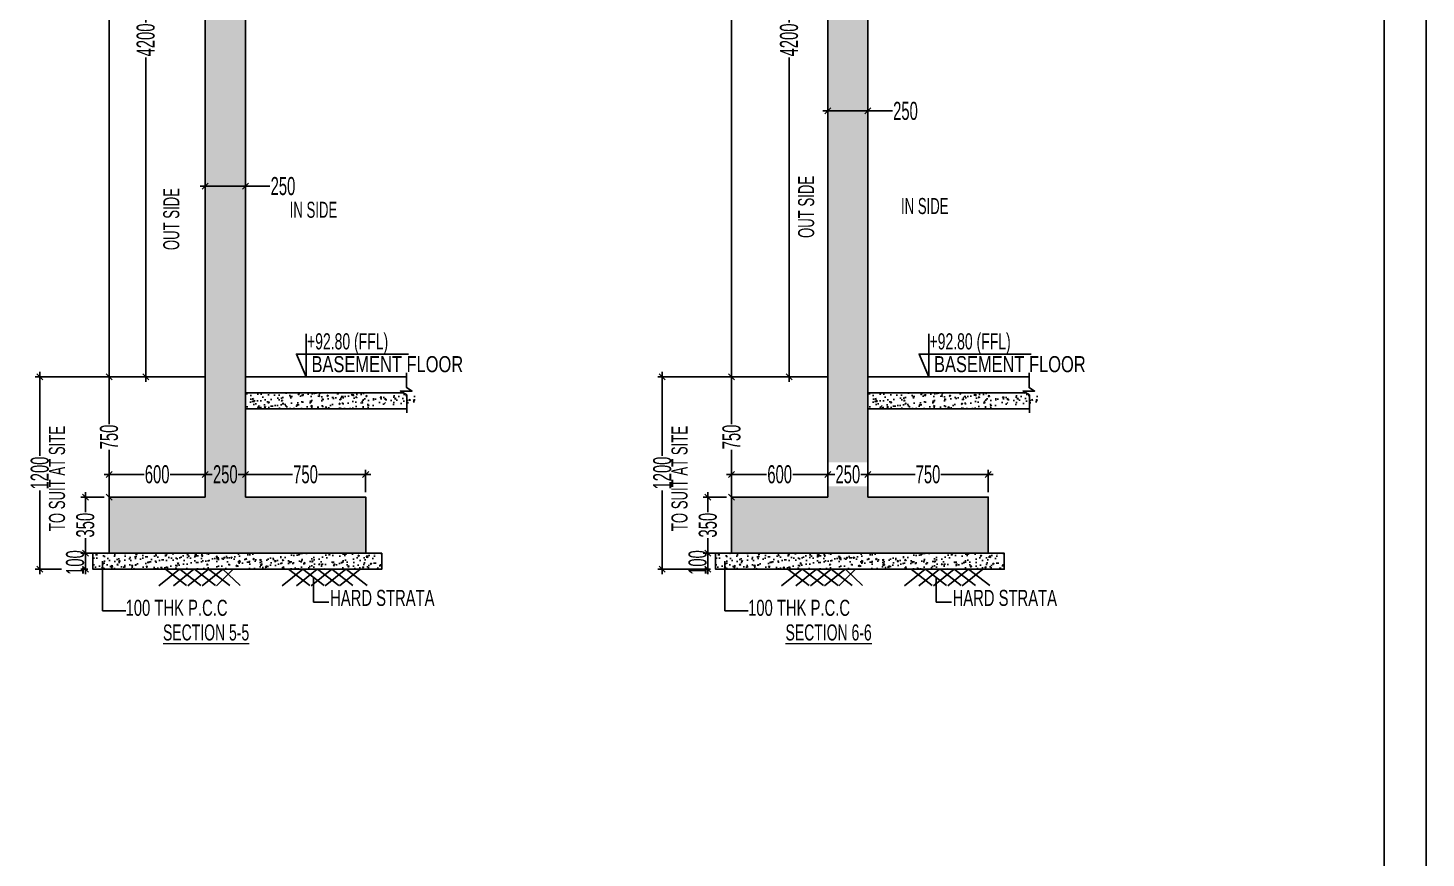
# Model space of a CAD drawing. Extents: x 1878645 to 3043969, y -1160829 to -603973.
# Drawn here: x 2197361 to 2206077, y -715862 to -710687 of the extents above; entities that cross this region are included whole.
import ezdxf

# ---------------------------------------------------------------- set-up
doc = ezdxf.new("R2010")
doc.units = 0
doc.header["$LTSCALE"] = 100
doc.header["$PDMODE"] = 66
doc.linetypes.add('CONTINOUS', pattern=[0])
doc.linetypes.add('CONTINULUS', pattern=[0])
doc.layers.get('Defpoints').update_dxf_attribs({"lineweight": 0})
for name, color, linetype in [('C-HAT', 8, 'Continuous'), ('C-HATCH', 14, 'Continuous'), ('C-RETAINING WALL DETAILS', 4, 'Continuous'), ('C-T6-T7- PCC HATCH', 8, 'CONTINOUS'), ('Dim', 3, 'Continuous'), ('S-LEVEL MARK', 4, 'Continuous')]:
    doc.layers.add(name, color=color, linetype=linetype)
doc.layers.add('STR-DIM', color=1, linetype='CONTINOUS', lineweight=5)
doc.styles.add('SOBHA', font='swisscl.ttf')
doc.styles.add('sobha.sed', font='swisscl.ttf', dxfattribs={"width": 0.8})
doc.dimstyles.new('S-25 MM', dxfattribs={"dimscale": 25, "dimtxt": 2.5, "dimasz": 1.5, "dimexe": 1.15, "dimexo": 1.25, "dimgap": 0.1, "dimtad": 0, "dimdec": 0, "dimrnd": 0.0005, "dimzin": 0, "dimdsep": 46, "dimtxsty": 'sobha.sed', "dimblk": 'OBLIQUE', "dimcen": 0.09, "dimdle": 1.25, "dimclrd": 8, "dimclre": 8, "dimclrt": 6, "dimadec": 0, "dimazin": 0, "dimtfac": 1, "dimtdec": 0, "dimtofl": 0, "dimtmove": 1, "dimatfit": 3, "dimfxl": 1, "dimtolj": 1, "dimtzin": 0, "dimlwd": -1, "dimlwe": -1, "dimarcsym": 0})

# ---------------------------------------------------------------- blocks, each defined once
blk = doc.blocks.new('_OBLIQUE')
at = {"color": 0, "linetype": 'ByBlock'}
blk.add_line((-0.5, -0.5), (0.5, 0.5), dxfattribs=at)
blk = doc.blocks.new('*D224')
at = {"layer": 'Defpoints', "color": 0, "transparency": 16777216}
for p in [(2197866, -713612.1), (2197718.3, -713962.1), (2197866, -713962.1)]:
    blk.add_point(p, dxfattribs=at)
at = {"layer": 'Dim', "color": 8, "transparency": 16777216}
for p, q in [((2197834.8, -713612.1), (2197689.6, -713612.1)), ((2197718.3, -713580.9), (2197718.3, -713705.9)), ((2197718.3, -713993.4), (2197718.3, -713868.3)), ((2197834.8, -713962.1), (2197689.6, -713962.1))]:
    blk.add_line(p, q, dxfattribs=at)
at = {"layer": 'Dim', "color": 8, "transparency": 16777216, "xscale": 37.5, "yscale": 37.5, "zscale": 37.5}
for p, rotation in [((2197718.3, -713612.1), 90), ((2197718.3, -713962.1), 270)]:
    blk.add_blockref('_OBLIQUE', p, dxfattribs=dict(at, rotation=rotation))
at = {"layer": 'Dim', "color": 6, "transparency": 16777216, "insert": (2197718.3, -713787.1), "char_height": 112.5, "attachment_point": 5, "rotation": 90, "style": 'sobha.sed'}
blk.add_mtext('\\A1;350', dxfattribs=at)
blk = doc.blocks.new('*D225')
at = {"layer": 'Defpoints', "color": 0, "transparency": 16777216}
for p in [(2197866, -712862.1), (2197866, -712862.1), (2197866, -713612.1)]:
    blk.add_point(p, dxfattribs=at)
at = {"layer": 'Dim', "color": 8, "transparency": 16777216}
for p, q in [((2197866, -712830.9), (2197866, -713156.3)), ((2197897.3, -712862.1), (2197894.8, -712862.1)), ((2197866, -713643.4), (2197866, -713318)), ((2197897.3, -713612.1), (2197894.8, -713612.1))]:
    blk.add_line(p, q, dxfattribs=at)
at = {"layer": 'Dim', "color": 8, "transparency": 16777216, "xscale": 37.5, "yscale": 37.5, "zscale": 37.5}
for p, rotation in [((2197866, -712862.1), 90), ((2197866, -713612.1), 270)]:
    blk.add_blockref('_OBLIQUE', p, dxfattribs=dict(at, rotation=rotation))
at = {"layer": 'Dim', "color": 6, "transparency": 16777216, "insert": (2197866, -713237.1), "char_height": 112.5, "attachment_point": 5, "rotation": 90, "style": 'sobha.sed'}
blk.add_mtext('\\A1;750', dxfattribs=at)
blk = doc.blocks.new('*D226')
at = {"layer": 'Defpoints', "color": 0, "transparency": 16777216}
for p in [(2197766, -713962.1), (2197718.3, -714062.1), (2197766, -714062.1)]:
    blk.add_point(p, dxfattribs=at)
at = {"layer": 'Dim', "color": 8, "transparency": 16777216}
for p, q in [((2197734.8, -713962.1), (2197689.6, -713962.1)), ((2197718.3, -713930.9), (2197718.3, -714093.4)), ((2197734.8, -714062.1), (2197689.6, -714062.1))]:
    blk.add_line(p, q, dxfattribs=at)
at = {"layer": 'Dim', "color": 8, "transparency": 16777216, "xscale": 37.5, "yscale": 37.5, "zscale": 37.5}
for p, rotation in [((2197718.3, -713962.1), 90), ((2197718.3, -714062.1), 270)]:
    blk.add_blockref('_OBLIQUE', p, dxfattribs=dict(at, rotation=rotation))
at = {"layer": 'Dim', "color": 6, "transparency": 16777216, "insert": (2197654.6, -714020.1), "char_height": 112.5, "attachment_point": 5, "rotation": 90, "style": 'sobha.sed'}
blk.add_mtext('\\A1;100', dxfattribs=at)
blk = doc.blocks.new('*D227')
at = {"layer": 'Defpoints', "color": 0, "transparency": 16777216}
for p in [(2197434.3, -712862.1), (2197640.7, -712862.1), (2197601.8, -714062.1)]:
    blk.add_point(p, dxfattribs=at)
at = {"layer": 'Dim', "color": 8, "transparency": 16777216}
for p, q in [((2197434.3, -712830.9), (2197434.3, -713353.8)), ((2197609.4, -712862.1), (2197405.6, -712862.1)), ((2197434.3, -714093.4), (2197434.3, -713570.4)), ((2197570.5, -714062.1), (2197405.6, -714062.1))]:
    blk.add_line(p, q, dxfattribs=at)
at = {"layer": 'Dim', "color": 8, "transparency": 16777216, "xscale": 37.5, "yscale": 37.5, "zscale": 37.5}
for p, rotation in [((2197434.3, -712862.1), 90), ((2197434.3, -714062.1), 270)]:
    blk.add_blockref('_OBLIQUE', p, dxfattribs=dict(at, rotation=rotation))
at = {"layer": 'Dim', "color": 6, "transparency": 16777216, "insert": (2197434.3, -713462.1), "char_height": 112.5, "attachment_point": 5, "rotation": 90, "style": 'sobha.sed'}
blk.add_mtext('\\A1;1200', dxfattribs=at)
blk = doc.blocks.new('*D229')
at = {"layer": 'Defpoints', "color": 0, "transparency": 16777216}
for p in [(2197865.4, -707762.1), (2197866, -707762.1), (2197866, -712862.1)]:
    blk.add_point(p, dxfattribs=at)
at = {"layer": 'Dim', "color": 8, "transparency": 16777216}
for p, q in [((2197866, -707730.9), (2197866, -710202.8)), ((2197896.6, -707762.1), (2197894.8, -707762.1)), ((2197866, -712893.4), (2197866, -710421.5)), ((2197897.3, -712862.1), (2197894.8, -712862.1))]:
    blk.add_line(p, q, dxfattribs=at)
at = {"layer": 'Dim', "color": 8, "transparency": 16777216, "xscale": 37.5, "yscale": 37.5, "zscale": 37.5}
for p, rotation in [((2197866, -707762.1), 90), ((2197866, -712862.1), 270)]:
    blk.add_blockref('_OBLIQUE', p, dxfattribs=dict(at, rotation=rotation))
at = {"layer": 'Dim', "color": 6, "transparency": 16777216, "insert": (2197866, -710312.1), "char_height": 112.5, "attachment_point": 5, "rotation": 90, "style": 'sobha.sed'}
blk.add_mtext('\\A1;5100', dxfattribs=at)
blk = doc.blocks.new('*D232')
at = {"layer": 'Defpoints', "color": 0, "transparency": 16777216}
for p in [(2198466, -713470.3), (2198466, -713521), (2198716, -713521)]:
    blk.add_point(p, dxfattribs=at)
at = {"layer": 'Dim', "color": 8, "transparency": 16777216}
for p, q in [((2198466, -713489.7), (2198466, -713441.5)), ((2198716, -713489.7), (2198716, -713441.5)), ((2198434.8, -713470.3), (2198509.9, -713470.3)), ((2198747.3, -713470.3), (2198672.1, -713470.3))]:
    blk.add_line(p, q, dxfattribs=at)
at = {"layer": 'Dim', "color": 8, "transparency": 16777216, "xscale": 37.5, "yscale": 37.5, "zscale": 37.5, "rotation": 180}
blk.add_blockref('_OBLIQUE', (2198466, -713470.3), dxfattribs=at)
at = {"layer": 'Dim', "color": 8, "transparency": 16777216, "xscale": 37.5, "yscale": 37.5, "zscale": 37.5}
blk.add_blockref('_OBLIQUE', (2198716, -713470.3), dxfattribs=at)
at = {"layer": 'Dim', "color": 6, "transparency": 16777216, "insert": (2198591, -713470.3), "char_height": 112.5, "attachment_point": 5, "style": 'sobha.sed'}
blk.add_mtext('\\A1;250', dxfattribs=at)
blk = doc.blocks.new('*D233')
at = {"layer": 'Defpoints', "color": 0, "transparency": 16777216}
for p in [(2198466, -713470.3), (2197866, -713612.1), (2198466, -713612.1)]:
    blk.add_point(p, dxfattribs=at)
at = {"layer": 'Dim', "color": 8, "transparency": 16777216}
for p, q in [((2197866, -713580.9), (2197866, -713441.5)), ((2198466, -713580.9), (2198466, -713441.5)), ((2197834.8, -713470.3), (2198084.7, -713470.3)), ((2198497.3, -713470.3), (2198247.3, -713470.3))]:
    blk.add_line(p, q, dxfattribs=at)
at = {"layer": 'Dim', "color": 8, "transparency": 16777216, "xscale": 37.5, "yscale": 37.5, "zscale": 37.5, "rotation": 180}
blk.add_blockref('_OBLIQUE', (2197866, -713470.3), dxfattribs=at)
at = {"layer": 'Dim', "color": 8, "transparency": 16777216, "xscale": 37.5, "yscale": 37.5, "zscale": 37.5}
blk.add_blockref('_OBLIQUE', (2198466, -713470.3), dxfattribs=at)
at = {"layer": 'Dim', "color": 6, "transparency": 16777216, "insert": (2198166, -713470.3), "char_height": 112.5, "attachment_point": 5, "style": 'sobha.sed'}
blk.add_mtext('\\A1;600', dxfattribs=at)
blk = doc.blocks.new('*D234')
at = {"layer": 'Defpoints', "color": 0, "transparency": 16777216}
for p in [(2199466, -713470.3), (2198716, -713612.1), (2199466, -713612.1)]:
    blk.add_point(p, dxfattribs=at)
at = {"layer": 'Dim', "color": 8, "transparency": 16777216}
for p, q in [((2198716, -713580.9), (2198716, -713441.5)), ((2199466, -713580.9), (2199466, -713441.5)), ((2198684.8, -713470.3), (2199010.2, -713470.3)), ((2199497.3, -713470.3), (2199171.9, -713470.3))]:
    blk.add_line(p, q, dxfattribs=at)
at = {"layer": 'Dim', "color": 8, "transparency": 16777216, "xscale": 37.5, "yscale": 37.5, "zscale": 37.5, "rotation": 180}
blk.add_blockref('_OBLIQUE', (2198716, -713470.3), dxfattribs=at)
at = {"layer": 'Dim', "color": 8, "transparency": 16777216, "xscale": 37.5, "yscale": 37.5, "zscale": 37.5}
blk.add_blockref('_OBLIQUE', (2199466, -713470.3), dxfattribs=at)
at = {"layer": 'Dim', "color": 6, "transparency": 16777216, "insert": (2199091, -713470.3), "char_height": 112.5, "attachment_point": 5, "style": 'sobha.sed'}
blk.add_mtext('\\A1;750', dxfattribs=at)
blk = doc.blocks.new('*D235')
at = {"layer": 'Defpoints', "color": 0, "transparency": 16777216}
for p in [(2201747.2, -713612.1), (2201599.5, -713962.1), (2201747.2, -713962.1)]:
    blk.add_point(p, dxfattribs=at)
at = {"layer": 'Dim', "color": 8, "transparency": 16777216}
for p, q in [((2201715.9, -713612.1), (2201570.7, -713612.1)), ((2201599.5, -713580.9), (2201599.5, -713705.9)), ((2201599.5, -713993.4), (2201599.5, -713868.3)), ((2201715.9, -713962.1), (2201570.7, -713962.1))]:
    blk.add_line(p, q, dxfattribs=at)
at = {"layer": 'Dim', "color": 8, "transparency": 16777216, "xscale": 37.5, "yscale": 37.5, "zscale": 37.5}
for p, rotation in [((2201599.5, -713612.1), 90), ((2201599.5, -713962.1), 270)]:
    blk.add_blockref('_OBLIQUE', p, dxfattribs=dict(at, rotation=rotation))
at = {"layer": 'Dim', "color": 6, "transparency": 16777216, "insert": (2201599.5, -713787.1), "char_height": 112.5, "attachment_point": 5, "rotation": 90, "style": 'sobha.sed'}
blk.add_mtext('\\A1;350', dxfattribs=at)
blk = doc.blocks.new('*D236')
at = {"layer": 'Defpoints', "color": 0, "transparency": 16777216}
for p in [(2201315.5, -712862.1), (2201686.1, -712862.1), (2201647.2, -714062.1)]:
    blk.add_point(p, dxfattribs=at)
at = {"layer": 'Dim', "color": 8, "transparency": 16777216}
for p, q in [((2201315.5, -712830.9), (2201315.5, -713353.8)), ((2201654.8, -712862.1), (2201286.8, -712862.1)), ((2201315.5, -714093.4), (2201315.5, -713570.4)), ((2201615.9, -714062.1), (2201286.8, -714062.1))]:
    blk.add_line(p, q, dxfattribs=at)
at = {"layer": 'Dim', "color": 8, "transparency": 16777216, "xscale": 37.5, "yscale": 37.5, "zscale": 37.5}
for p, rotation in [((2201315.5, -712862.1), 90), ((2201315.5, -714062.1), 270)]:
    blk.add_blockref('_OBLIQUE', p, dxfattribs=dict(at, rotation=rotation))
at = {"layer": 'Dim', "color": 6, "transparency": 16777216, "insert": (2201315.5, -713462.1), "char_height": 112.5, "attachment_point": 5, "rotation": 90, "style": 'sobha.sed'}
blk.add_mtext('\\A1;1200', dxfattribs=at)
blk = doc.blocks.new('*D237')
at = {"layer": 'Defpoints', "color": 0, "transparency": 16777216}
for p in [(2201647.2, -713962.1), (2201599.5, -714062.1), (2201647.2, -714062.1)]:
    blk.add_point(p, dxfattribs=at)
at = {"layer": 'Dim', "color": 8, "transparency": 16777216}
for p, q in [((2201615.9, -713962.1), (2201570.7, -713962.1)), ((2201599.5, -713930.9), (2201599.5, -714093.4)), ((2201615.9, -714062.1), (2201570.7, -714062.1))]:
    blk.add_line(p, q, dxfattribs=at)
at = {"layer": 'Dim', "color": 8, "transparency": 16777216, "xscale": 37.5, "yscale": 37.5, "zscale": 37.5}
for p, rotation in [((2201599.5, -713962.1), 90), ((2201599.5, -714062.1), 270)]:
    blk.add_blockref('_OBLIQUE', p, dxfattribs=dict(at, rotation=rotation))
at = {"layer": 'Dim', "color": 6, "transparency": 16777216, "insert": (2201535.7, -714020.1), "char_height": 112.5, "attachment_point": 5, "rotation": 90, "style": 'sobha.sed'}
blk.add_mtext('\\A1;100', dxfattribs=at)
blk = doc.blocks.new('*D239')
at = {"layer": 'Defpoints', "color": 0, "transparency": 16777216}
for p in [(2201747.2, -712862.1), (2201747.2, -712862.1), (2201747.2, -713612.1)]:
    blk.add_point(p, dxfattribs=at)
at = {"layer": 'Dim', "color": 8, "transparency": 16777216}
for p, q in [((2201747.2, -712830.9), (2201747.2, -713156.3)), ((2201778.4, -712862.1), (2201775.9, -712862.1)), ((2201747.2, -713643.4), (2201747.2, -713318)), ((2201778.4, -713612.1), (2201775.9, -713612.1))]:
    blk.add_line(p, q, dxfattribs=at)
at = {"layer": 'Dim', "color": 8, "transparency": 16777216, "xscale": 37.5, "yscale": 37.5, "zscale": 37.5}
for p, rotation in [((2201747.2, -712862.1), 90), ((2201747.2, -713612.1), 270)]:
    blk.add_blockref('_OBLIQUE', p, dxfattribs=dict(at, rotation=rotation))
at = {"layer": 'Dim', "color": 6, "transparency": 16777216, "insert": (2201747.2, -713237.1), "char_height": 112.5, "attachment_point": 5, "rotation": 90, "style": 'sobha.sed'}
blk.add_mtext('\\A1;750', dxfattribs=at)
blk = doc.blocks.new('*D240')
at = {"layer": 'Defpoints', "color": 0, "transparency": 16777216}
for p in [(2201746.6, -707462.1), (2201747.2, -707462.1), (2201747.2, -712862.1)]:
    blk.add_point(p, dxfattribs=at)
at = {"layer": 'Dim', "color": 8, "transparency": 16777216}
for p, q in [((2201747.2, -707430.9), (2201747.2, -710052.8)), ((2201777.8, -707462.1), (2201775.9, -707462.1)), ((2201747.2, -712893.4), (2201747.2, -710271.5)), ((2201778.4, -712862.1), (2201775.9, -712862.1))]:
    blk.add_line(p, q, dxfattribs=at)
at = {"layer": 'Dim', "color": 8, "transparency": 16777216, "xscale": 37.5, "yscale": 37.5, "zscale": 37.5}
for p, rotation in [((2201747.2, -707462.1), 90), ((2201747.2, -712862.1), 270)]:
    blk.add_blockref('_OBLIQUE', p, dxfattribs=dict(at, rotation=rotation))
at = {"layer": 'Dim', "color": 6, "transparency": 16777216, "insert": (2201747.2, -710162.1), "char_height": 112.5, "attachment_point": 5, "rotation": 90, "style": 'sobha.sed'}
blk.add_mtext('\\A1;5400', dxfattribs=at)
blk = doc.blocks.new('*D243')
at = {"layer": 'Defpoints', "color": 0, "transparency": 16777216}
for p in [(2202347.2, -713470.3), (2202347.2, -713521), (2202597.2, -713521)]:
    blk.add_point(p, dxfattribs=at)
at = {"layer": 'Dim', "color": 8, "transparency": 16777216}
for p, q in [((2202347.2, -713489.7), (2202347.2, -713441.5)), ((2202597.2, -713489.7), (2202597.2, -713441.5)), ((2202315.9, -713470.3), (2202391.1, -713470.3)), ((2202628.4, -713470.3), (2202553.3, -713470.3))]:
    blk.add_line(p, q, dxfattribs=at)
at = {"layer": 'Dim', "color": 8, "transparency": 16777216, "xscale": 37.5, "yscale": 37.5, "zscale": 37.5, "rotation": 180}
blk.add_blockref('_OBLIQUE', (2202347.2, -713470.3), dxfattribs=at)
at = {"layer": 'Dim', "color": 8, "transparency": 16777216, "xscale": 37.5, "yscale": 37.5, "zscale": 37.5}
blk.add_blockref('_OBLIQUE', (2202597.2, -713470.3), dxfattribs=at)
at = {"layer": 'Dim', "color": 6, "transparency": 16777216, "insert": (2202472.2, -713470.3), "char_height": 112.5, "attachment_point": 5, "style": 'sobha.sed'}
blk.add_mtext('\\A1;250', dxfattribs=at)
blk = doc.blocks.new('*D244')
at = {"layer": 'Defpoints', "color": 0, "transparency": 16777216}
for p in [(2202347.2, -713470.3), (2201747.2, -713612.1), (2202347.2, -713612.1)]:
    blk.add_point(p, dxfattribs=at)
at = {"layer": 'Dim', "color": 8, "transparency": 16777216}
for p, q in [((2201747.2, -713580.9), (2201747.2, -713441.5)), ((2202347.2, -713580.9), (2202347.2, -713441.5)), ((2201715.9, -713470.3), (2201965.9, -713470.3)), ((2202378.4, -713470.3), (2202128.5, -713470.3))]:
    blk.add_line(p, q, dxfattribs=at)
at = {"layer": 'Dim', "color": 8, "transparency": 16777216, "xscale": 37.5, "yscale": 37.5, "zscale": 37.5, "rotation": 180}
blk.add_blockref('_OBLIQUE', (2201747.2, -713470.3), dxfattribs=at)
at = {"layer": 'Dim', "color": 8, "transparency": 16777216, "xscale": 37.5, "yscale": 37.5, "zscale": 37.5}
blk.add_blockref('_OBLIQUE', (2202347.2, -713470.3), dxfattribs=at)
at = {"layer": 'Dim', "color": 6, "transparency": 16777216, "insert": (2202047.2, -713470.3), "char_height": 112.5, "attachment_point": 5, "style": 'sobha.sed'}
blk.add_mtext('\\A1;600', dxfattribs=at)
blk = doc.blocks.new('*D245')
at = {"layer": 'Defpoints', "color": 0, "transparency": 16777216}
for p in [(2203347.2, -713470.3), (2202597.2, -713612.1), (2203347.2, -713612.1)]:
    blk.add_point(p, dxfattribs=at)
at = {"layer": 'Dim', "color": 8, "transparency": 16777216}
for p, q in [((2202597.2, -713580.9), (2202597.2, -713441.5)), ((2203347.2, -713580.9), (2203347.2, -713441.5)), ((2202565.9, -713470.3), (2202891.3, -713470.3)), ((2203378.4, -713470.3), (2203053, -713470.3))]:
    blk.add_line(p, q, dxfattribs=at)
at = {"layer": 'Dim', "color": 8, "transparency": 16777216, "xscale": 37.5, "yscale": 37.5, "zscale": 37.5, "rotation": 180}
blk.add_blockref('_OBLIQUE', (2202597.2, -713470.3), dxfattribs=at)
at = {"layer": 'Dim', "color": 8, "transparency": 16777216, "xscale": 37.5, "yscale": 37.5, "zscale": 37.5}
blk.add_blockref('_OBLIQUE', (2203347.2, -713470.3), dxfattribs=at)
at = {"layer": 'Dim', "color": 6, "transparency": 16777216, "insert": (2202972.2, -713470.3), "char_height": 112.5, "attachment_point": 5, "style": 'sobha.sed'}
blk.add_mtext('\\A1;750', dxfattribs=at)
blk = doc.blocks.new('*D107')
at = {"layer": 'Defpoints', "color": 0, "transparency": 16777216}
for p in [(2198094.6, -708662.1), (2198466, -708662.1), (2198466, -712862.1)]:
    blk.add_point(p, dxfattribs=at)
at = {"layer": 'Dim', "color": 8, "transparency": 16777216}
for p, q in [((2198094.6, -708630.9), (2198094.6, -710652.2)), ((2198434.8, -708662.1), (2198065.8, -708662.1)), ((2198094.6, -712893.4), (2198094.6, -710872)), ((2198434.8, -712862.1), (2198065.8, -712862.1))]:
    blk.add_line(p, q, dxfattribs=at)
at = {"layer": 'Dim', "color": 8, "transparency": 16777216, "xscale": 37.5, "yscale": 37.5, "zscale": 37.5}
for p, rotation in [((2198094.6, -708662.1), 90), ((2198094.6, -712862.1), 270)]:
    blk.add_blockref('_OBLIQUE', p, dxfattribs=dict(at, rotation=rotation))
at = {"layer": 'Dim', "color": 6, "transparency": 16777216, "insert": (2198094.6, -710762.1), "char_height": 112.5, "attachment_point": 5, "rotation": 90, "style": 'sobha.sed'}
blk.add_mtext('\\A1;4200', dxfattribs=at)
blk = doc.blocks.new('*D108')
at = {"layer": 'Defpoints', "color": 0, "transparency": 16777216}
for p in [(2202105.7, -708662.1), (2202347.2, -708662.1), (2202347.2, -712862.1)]:
    blk.add_point(p, dxfattribs=at)
at = {"layer": 'Dim', "color": 8, "transparency": 16777216}
for p, q in [((2202105.7, -708630.9), (2202105.7, -710652.2)), ((2202315.9, -708662.1), (2202077, -708662.1)), ((2202105.7, -712893.4), (2202105.7, -710872)), ((2202315.9, -712862.1), (2202077, -712862.1))]:
    blk.add_line(p, q, dxfattribs=at)
at = {"layer": 'Dim', "color": 8, "transparency": 16777216, "xscale": 37.5, "yscale": 37.5, "zscale": 37.5}
for p, rotation in [((2202105.7, -708662.1), 90), ((2202105.7, -712862.1), 270)]:
    blk.add_blockref('_OBLIQUE', p, dxfattribs=dict(at, rotation=rotation))
at = {"layer": 'Dim', "color": 6, "transparency": 16777216, "insert": (2202105.7, -710762.1), "char_height": 112.5, "attachment_point": 5, "rotation": 90, "style": 'sobha.sed'}
blk.add_mtext('\\A1;4200', dxfattribs=at)
blk = doc.blocks.new('*D849')
at = {"layer": 'Defpoints', "color": 0, "transparency": 16777216}
for p in [(2198466, -711673.6), (2198466, -711724.3), (2198716, -711724.3)]:
    blk.add_point(p, dxfattribs=at)
at = {"layer": 'Dim', "color": 8, "transparency": 16777216}
for p, q in [((2198747.3, -711673.6), (2198434.8, -711673.6)), ((2198466, -711693), (2198466, -711644.8)), ((2198716, -711693), (2198716, -711644.8)), ((2198869.3, -711673.6), (2198716, -711673.6))]:
    blk.add_line(p, q, dxfattribs=at)
at = {"layer": 'Dim', "color": 8, "transparency": 16777216, "xscale": 37.5, "yscale": 37.5, "zscale": 37.5, "rotation": 180}
blk.add_blockref('_OBLIQUE', (2198466, -711673.6), dxfattribs=at)
at = {"layer": 'Dim', "color": 8, "transparency": 16777216, "xscale": 37.5, "yscale": 37.5, "zscale": 37.5}
blk.add_blockref('_OBLIQUE', (2198716, -711673.6), dxfattribs=at)
at = {"layer": 'Dim', "color": 6, "transparency": 16777216, "insert": (2198950.4, -711673.6), "char_height": 112.5, "attachment_point": 5, "style": 'sobha.sed'}
blk.add_mtext('\\A1;250', dxfattribs=at)
blk = doc.blocks.new('*D850')
at = {"layer": 'Defpoints', "color": 0, "transparency": 16777216}
for p in [(2202347.2, -711204.8), (2202347.2, -711255.5), (2202597.2, -711255.5)]:
    blk.add_point(p, dxfattribs=at)
at = {"layer": 'Dim', "color": 8, "transparency": 16777216}
for p, q in [((2202347.2, -711224.2), (2202347.2, -711176)), ((2202597.2, -711224.2), (2202597.2, -711176)), ((2202628.4, -711204.8), (2202315.9, -711204.8)), ((2202750.5, -711204.8), (2202597.2, -711204.8))]:
    blk.add_line(p, q, dxfattribs=at)
at = {"layer": 'Dim', "color": 8, "transparency": 16777216, "xscale": 37.5, "yscale": 37.5, "zscale": 37.5, "rotation": 180}
blk.add_blockref('_OBLIQUE', (2202347.2, -711204.8), dxfattribs=at)
at = {"layer": 'Dim', "color": 8, "transparency": 16777216, "xscale": 37.5, "yscale": 37.5, "zscale": 37.5}
blk.add_blockref('_OBLIQUE', (2202597.2, -711204.8), dxfattribs=at)
at = {"layer": 'Dim', "color": 6, "transparency": 16777216, "insert": (2202831.5, -711204.8), "char_height": 112.5, "attachment_point": 5, "style": 'sobha.sed'}
blk.add_mtext('\\A1;250', dxfattribs=at)

msp = doc.modelspace()

# ---------------------------------------------------------------- hatches: boundary and pattern name
at = {"layer": 'C-HAT'}
h = msp.add_hatch(dxfattribs=at)
h.set_pattern_fill('AR-CONC', color=256, scale=0.5, angle=0.842058985)
h.set_pattern_definition([(50.84206, (1913179.334, -639732.3), (91.199619, -6.629973), [9.525, -104.775]), (355.84206, (1913179.33, -639732.3), (-19.02371, 95.259134), [7.62, -83.820292]), (101.293504, (1913186.93, -639732.86), (72.17591, 88.629157), [8.095004, -89.045122]), (47.02626, (1913178.96, -639706.91), (135.833814, -19.02698), [14.2875, -157.1625]), (97.477617, (1913190.28, -639708.49), (116.87114, 125.44417), [12.14251, -133.567804]), (352.02621, (1913178.96, -639706.9), (116.87114, 125.44417), [11.429984, -125.729866]), (21.84206, (1913191.75, -639713.07), (76.550462, -50.013001), [9.525, -104.775]), (326.84206, (1913191.75, -639713.07), (29.544248, 92.538164), [7.62, -83.82]), (72.293504, (1913198.13, -639717.24), (106.09471, 42.525163), [8.095004, -89.04497]), (38.342059, (1913179.334, -639732.303), (0.922817, 42.295649), [0, -82.804, 0, -85.09, 0, -84.1375]), (8.342059, (1913179.334, -639732.303), (32.670088, 50.5758746), [0, -48.514, 0, -80.899, 0, -32.0675]), (328.342059, (1913151.016, -639732.72), (67.8300714, -1.8677313), [0, -31.75, 0, -99.06, 0, -131.445]), (318.34206, (1913138.32, -639732.906), (73.869756, 13.800339), [0, -41.275, 0, -65.786, 0, -93.345])])
h.paths.add_polyline_path([(2197766.00268, -713962.1187), (2197766.00268, -714062.1187), (2199566.00268, -714062.1187), (2199566.00268, -713962.1187)])
h = msp.add_hatch(dxfattribs=at)
h.set_pattern_fill('AR-CONC', color=256, scale=0.5, angle=0.842058985)
h.set_pattern_definition([(50.84206, (1917060.51, -639732.3), (91.199619, -6.629973), [9.525, -104.775]), (355.84206, (1917060.51, -639732.3), (-19.02371, 95.259134), [7.62, -83.820292]), (101.293504, (1917068.11, -639732.86), (72.17591, 88.629157), [8.095004, -89.045122]), (47.02626, (1917060.13, -639706.91), (135.833814, -19.02698), [14.2875, -157.1625]), (97.477617, (1917071.45, -639708.49), (116.87114, 125.44417), [12.14251, -133.567804]), (352.02621, (1917060.13, -639706.9), (116.87114, 125.44417), [11.429984, -125.729866]), (21.84206, (1917072.926, -639713.07), (76.550462, -50.013001), [9.525, -104.775]), (326.84206, (1917072.93, -639713.07), (29.544248, 92.538164), [7.62, -83.82]), (72.293504, (1917079.305, -639717.24), (106.09471, 42.525163), [8.095004, -89.04497]), (38.342059, (1917060.507, -639732.303), (0.922817, 42.295649), [0, -82.804, 0, -85.09, 0, -84.1375]), (8.342059, (1917060.507, -639732.303), (32.670088, 50.5758746), [0, -48.514, 0, -80.899, 0, -32.0675]), (328.342059, (1917032.19, -639732.72), (67.8300714, -1.8677313), [0, -31.75, 0, -99.06, 0, -131.445]), (318.34206, (1917019.49, -639732.906), (73.869756, 13.800339), [0, -41.275, 0, -65.786, 0, -93.345])])
h.paths.add_polyline_path([(2201647.17582, -713962.1187), (2201647.17582, -714062.1187), (2203447.17582, -714062.1187), (2203447.17582, -713962.1187)])
at = {"layer": 'C-HATCH', "linetype": 'ByBlock'}
h = msp.add_hatch(dxfattribs=at)
h.set_pattern_fill('AR-CONC', color=8, scale=12.5)
h.set_pattern_definition([(50, (-14327342.87, 19784847.54), (89.65752283, -7.84401687), [9.375, -103.125]), (355, (-14327342.87, 19784847.54), (-17.3439167, 94.0240167), [7.5, -82.5]), (100.45144446, (-14327335.4, 19784846.89), (72.31360584, 86.17999887), [7.967524, -87.642764]), (46.1842, (-14327342.87, 19784872.54), (133.40516633, -20.6899101), [14.0625, -154.6875]), (96.6356355, (-14327331.75, 19784870.82), (116.8327432, 121.7648251), [11.95129275, -131.46422]), (351.184164, (-14327342.87, 19784872.54), (116.8327431, 121.764825), [11.25, -123.7500001]), (21, (-14327330.37, 19784866.29), (74.61338151, -50.32736133), [9.375, -103.125]), (326, (-14327330.37, 19784866.29), (30.4144165, 90.64375563), [7.5, -82.5]), (71.45144474, (-14327324.15, 19784862.1), (105.0277971, 40.3163941), [7.96752375, -87.642764]), (37.5, (-14327342.87, 19784847.544), (1.519981915, 41.61173173), [0, -81.5, 0, -83.75, 0, -82.8125]), (7.5, (-14327342.87, 19784847.544), (32.88369218, 49.301463985), [0, -47.75, 0, -79.625, 0, -31.5625]), (327.5, (-14327370.743, 19784847.544), (66.72780452, -2.819358967), [0, -31.25, 0, -97.5, 0, -129.375]), (317.5, (-14327383.243, 19784847.544), (72.89827117, 12.51312279), [0, -40.625, 0, -64.75, 0, -91.875])])
h.paths.add_polyline_path([(2199772.73163, -713037.1187), (2199516.00268, -713037.1187), (2199516.00268, -713062.1187), (2198716.00268, -713062.1187), (2198716.00268, -712962.1187), (2199750.01699, -712962.1187), (2199772.73163, -712975.42068)])
h = msp.add_hatch(dxfattribs=at)
h.set_pattern_fill('AR-CONC', color=8, scale=12.5)
h.set_pattern_definition([(50, (-14323461.695, 19784847.54), (89.65752283, -7.84401687), [9.375, -103.125]), (355, (-14323461.695, 19784847.54), (-17.3439167, 94.0240167), [7.5, -82.5]), (100.45144446, (-14323454.22, 19784846.89), (72.31360584, 86.17999887), [7.967524, -87.642764]), (46.1842, (-14323461.7, 19784872.54), (133.40516633, -20.6899101), [14.0625, -154.6875]), (96.6356355, (-14323450.58, 19784870.82), (116.8327432, 121.7648251), [11.95129275, -131.46422]), (351.184164, (-14323461.7, 19784872.54), (116.8327431, 121.764825), [11.25, -123.7500001]), (21, (-14323449.195, 19784866.29), (74.61338151, -50.32736133), [9.375, -103.125]), (326, (-14323449.195, 19784866.29), (30.4144165, 90.64375563), [7.5, -82.5]), (71.45144474, (-14323442.98, 19784862.1), (105.0277971, 40.3163941), [7.96752375, -87.642764]), (37.5, (-14323461.695, 19784847.544), (1.519981915, 41.61173173), [0, -81.5, 0, -83.75, 0, -82.8125]), (7.5, (-14323461.695, 19784847.544), (32.88369218, 49.301463985), [0, -47.75, 0, -79.625, 0, -31.5625]), (327.5, (-14323489.57, 19784847.544), (66.72780452, -2.819358967), [0, -31.25, 0, -97.5, 0, -129.375]), (317.5, (-14323502.07, 19784847.544), (72.89827117, 12.51312279), [0, -40.625, 0, -64.75, 0, -91.875])])
h.paths.add_polyline_path([(2203653.90477, -713037.1187), (2203397.17582, -713037.1187), (2203397.17582, -713062.1187), (2202597.17582, -713062.1187), (2202597.17582, -712962.1187), (2203631.19012, -712962.1187), (2203653.90477, -712975.42068)])
at = {"layer": 'Dim', "transparency": 33554546}
h = msp.add_hatch(color=8, dxfattribs=at)
h.paths.add_polyline_path([(2198466.00268, -713462.1187), (2198466.00268, -713612.1187), (2197866.00268, -713612.1187), (2197866.00268, -713962.1187), (2199466.00268, -713962.1187), (2199466.00268, -713612.1187), (2198716.00268, -713612.1187), (2198716.00268, -713462.1187), (2198716.00268, -712912.1187), (2198716.00268, -712812.1187), (2198716.00268, -712712.1187), (2198716.00268, -708812.1187), (2198716.00268, -708762.1187), (2198716.00268, -708662.1187), (2198666.00268, -708662.1187), (2198666.00268, -708612.1187), (2198466.00268, -708612.1187), (2198466.00268, -708662.1187), (2198466.00268, -712712.1187)])
h.paths.add_polyline_path([(2198463.14554, -713395.26185), (2198718.85983, -713395.26185)])
h.paths.add_polyline_path([(2198666.00268, -707162.1187), (2198466.00268, -707162.1187), (2198466.00268, -707712.1187), (2198466.00268, -707762.1187), (2198466.00268, -708612.1187), (2198666.00268, -708612.1187)])
h.paths.add_polyline_path([(2198716.00268, -708662.1187), (2198716.00268, -708812.1187), (2199660.45766, -708812.1187), (2199660.45766, -708782.09181), (2199660.45766, -708768.76591), (2199660.45766, -708752.36485), (2199660.45766, -708732.09181), (2199627.63226, -708718.76591), (2199660.45766, -708718.76591), (2199681.99932, -708718.76591), (2199660.45766, -708702.36485), (2199660.45766, -708662.1187), (2199095.86067, -708662.1187)])
h = msp.add_hatch(color=8, dxfattribs=at)
h.paths.add_polyline_path([(2202347.17582, -712862.1187), (2202347.17582, -713612.1187), (2201747.17582, -713612.1187), (2201747.17582, -713962.1187), (2203347.17582, -713962.1187), (2203347.17582, -713612.1187), (2202597.17582, -713612.1187), (2202597.17582, -713062.1187), (2202597.17582, -712962.1187), (2202597.17582, -712862.1187), (2202597.17582, -708912.1187), (2202597.17582, -708812.1187), (2202597.17582, -708662.1187), (2202547.17582, -708662.1187), (2202547.17582, -708612.1187), (2202347.17582, -708612.1187), (2202347.17582, -708662.1187)])
h.paths.add_polyline_path([(2202977.0338, -708662.1187), (2203541.63079, -708662.1187), (2203541.63079, -708702.36485), (2203563.17245, -708718.76591), (2203541.63079, -708718.76591), (2203508.8054, -708718.76591), (2203541.63079, -708732.09181), (2203541.63079, -708752.36485), (2203541.63079, -708768.76591), (2203541.63079, -708782.09181), (2203541.63079, -708812.1187), (2202597.17582, -708812.1187), (2202597.17582, -708662.1187)])
h.paths.add_polyline_path([(2202344.31868, -713395.26185), (2202344.31868, -713545.26185), (2202600.03296, -713545.26185), (2202600.03296, -713395.26185)])

# ---------------------------------------------------------------- linework, layer by layer
at = {"color": 35}
msp.add_line((2206077.06103, -726202.18438), (2206077.06103, -705527.26406), dxfattribs=at)
msp.add_line((2205816.24204, -725951.39689), (2205816.24204, -705788.08304))
at = {"layer": 'C-RETAINING WALL DETAILS', "color": 2}
for p, q in [((2202347.17582, -706862.1187), (2202347.17582, -713612.1187)), ((2198466.00268, -707162.1187), (2198466.00268, -713612.1187)), ((2198716.00268, -708662.1187), (2198716.00268, -713612.1187)), ((2202597.17582, -708662.1187), (2202597.17582, -713612.1187)), ((2198716.00268, -712862.1187), (2199720.79757, -712862.1187)), ((2202597.17582, -712862.1187), (2203601.9707, -712862.1187)), ((2198716.00268, -712962.1187), (2199700.01699, -712962.1187)), ((2202597.17582, -712962.1187), (2203581.19012, -712962.1187)), ((2198716.00268, -713062.1187), (2199722.73163, -713062.1187)), ((2202597.17582, -713062.1187), (2203603.90477, -713062.1187)), ((2198716.00268, -713612.1187), (2199466.00268, -713612.1187)), ((2202597.17582, -713612.1187), (2203347.17582, -713612.1187))]:
    msp.add_line(p, q, dxfattribs=at)
for points in [[(2199720.79757, -712836.54501), (2199720.79757, -712929.54854), (2199755.49657, -712951.54744), (2199683.11712, -712951.54744), (2199722.73163, -712975.42068), (2199722.73163, -713085.95643)], [(2203601.9707, -712836.54501), (2203601.9707, -712929.54854), (2203636.66971, -712951.54744), (2203564.29025, -712951.54744), (2203603.90477, -712975.42068), (2203603.90477, -713085.95643)], [(2197866.00268, -713962.1187), (2197866.00268, -713612.1187), (2198466.00268, -713612.1187)], [(2198716.00268, -713612.1187), (2199466.00268, -713612.1187), (2199466.00268, -713962.1187)], [(2201747.17582, -713962.1187), (2201747.17582, -713612.1187), (2202347.17582, -713612.1187)], [(2202597.17582, -713612.1187), (2203347.17582, -713612.1187), (2203347.17582, -713962.1187)]]:
    msp.add_lwpolyline(points, dxfattribs=at)
for points in [[(2197766.00268, -713962.1187), (2199566.00268, -713962.1187), (2199566.00268, -714062.1187), (2197766.00268, -714062.1187)], [(2201647.17582, -713962.1187), (2203447.17582, -713962.1187), (2203447.17582, -714062.1187), (2201647.17582, -714062.1187)]]:
    msp.add_lwpolyline(points, close=True, dxfattribs=at)
at = {"layer": 'C-T6-T7- PCC HATCH', "color": 8, "linetype": 'CONTINULUS'}
for p, q in [((2198466.00268, -712862.1187), (2197434.34704, -712862.1187)), ((2202347.17582, -712862.1187), (2201315.52018, -712862.1187)), ((2198305.91068, -714062.1187), (2198177.27957, -714164.77479)), ((2198217.74267, -714062.1187), (2198349.37328, -714162.2454)), ((2198395.55266, -714062.1187), (2198266.92155, -714164.77479)), ((2198307.38465, -714062.1187), (2198439.01526, -714162.2454)), ((2198486.70093, -714062.1187), (2198358.06983, -714164.77479)), ((2198398.53293, -714062.1187), (2198530.16353, -714162.2454)), ((2198574.83661, -714062.1187), (2198446.20551, -714164.77479)), ((2198486.66861, -714062.1187), (2198618.29921, -714162.2454)), ((2198639.47859, -714062.1187), (2198535.84748, -714164.77479)), ((2198576.31058, -714062.1187), (2198682.94119, -714162.2454)), ((2199073.54998, -714062.1187), (2198944.91887, -714164.77479)), ((2198985.38197, -714062.1187), (2199117.01258, -714162.2454)), ((2199163.19196, -714062.1187), (2199034.56085, -714164.77479)), ((2199075.02395, -714062.1187), (2199206.65456, -714162.2454)), ((2199254.34024, -714062.1187), (2199125.70913, -714164.77479)), ((2199166.17223, -714062.1187), (2199297.80284, -714162.2454)), ((2199342.47592, -714062.1187), (2199213.84481, -714164.77479)), ((2199254.30791, -714062.1187), (2199385.93852, -714162.2454)), ((2199432.1179, -714062.1187), (2199303.48679, -714164.77479)), ((2199343.94989, -714062.1187), (2199475.5805, -714162.2454)), ((2202187.08381, -714062.1187), (2202058.4527, -714164.77479)), ((2202098.9158, -714062.1187), (2202230.54641, -714162.2454)), ((2202276.72579, -714062.1187), (2202148.09468, -714164.77479)), ((2202188.55778, -714062.1187), (2202320.18839, -714162.2454)), ((2202367.87407, -714062.1187), (2202239.24296, -714164.77479)), ((2202279.70606, -714062.1187), (2202411.33667, -714162.2454)), ((2202456.00975, -714062.1187), (2202327.37864, -714164.77479)), ((2202367.84174, -714062.1187), (2202499.47235, -714162.2454)), ((2202520.65173, -714062.1187), (2202417.02062, -714164.77479)), ((2202457.48372, -714062.1187), (2202564.11433, -714162.2454)), ((2202954.72312, -714062.1187), (2202826.09201, -714164.77479)), ((2202866.55511, -714062.1187), (2202998.18572, -714162.2454)), ((2203044.3651, -714062.1187), (2202915.73399, -714164.77479)), ((2202956.19709, -714062.1187), (2203087.8277, -714162.2454)), ((2203135.51337, -714062.1187), (2203006.88227, -714164.77479)), ((2203047.34536, -714062.1187), (2203178.97597, -714162.2454)), ((2203223.64905, -714062.1187), (2203095.01794, -714164.77479)), ((2203135.48104, -714062.1187), (2203267.11165, -714162.2454)), ((2203313.29103, -714062.1187), (2203184.65992, -714164.77479)), ((2203225.12302, -714062.1187), (2203356.75363, -714162.2454))]:
    msp.add_line(p, q, dxfattribs=at)
at = {"layer": 'S-LEVEL MARK', "color": 1, "linetype": 'CONTINULUS'}
for points in [[(2199733.28351, -712719.99316), (2199034.7677, -712719.99316), (2199095.86067, -712862.1187), (2199095.86067, -712593.47364)], [(2203614.45664, -712719.99316), (2202915.94084, -712719.99316), (2202977.0338, -712862.1187), (2202977.0338, -712593.47364)]]:
    msp.add_lwpolyline(points, dxfattribs=at)

# ---------------------------------------------------------------- texts
at = {"layer": 'Dim', "color": 6, "style": 'sobha.sed'}
for p in [(2199128.40995, -712833.1077), (2203009.58308, -712833.1077)]:
    msp.add_text('BASEMENT FLOOR', height=100, dxfattribs=at).set_placement(p)
at = {"layer": 'Dim', "color": 6, "style": 'sobha.sed', "width": 0.9}
for s, p in [('HARD STRATA', (2199244.34816, -714290.43324)), ('HARD STRATA', (2203125.5213, -714290.43324)), ('100 THK P.C.C ', (2197969.13616, -714352.21476)), ('100 THK P.C.C ', (2201850.30929, -714352.21476))]:
    msp.add_text(s, height=100, dxfattribs=at).set_placement(p)
at = {"layer": 'Dim', "color": 6, "char_height": 100, "width": 3358.1194209, "attachment_point": 5, "rotation": 90, "style": 'sobha.sed'}
for insert in [(2202212.83786, -711802.9503), (2198254.77773, -711878.7124)]:
    msp.add_mtext('\\A1;OUT SIDE', dxfattribs=dict(at, insert=insert))
at = {"layer": 'Dim', "color": 6, "char_height": 100, "width": 3358.1194209, "attachment_point": 5, "style": 'sobha.sed'}
for insert in [(2199140.59014, -711821.34094), (2202951.82903, -711798.02952)]:
    msp.add_mtext('\\A1;IN SIDE', dxfattribs=dict(at, insert=insert))
at = {"layer": 'Dim', "color": 6, "char_height": 100, "attachment_point": 5, "rotation": 90, "style": 'sobha.sed'}
for insert in [(2197542.12319, -713496.35824), (2201423.29632, -713496.35824)]:
    msp.add_mtext('TO SUIT AT SITE', dxfattribs=dict(at, insert=insert))
at = {"layer": 'STR-DIM', "color": 30, "style": 'SOBHA', "width": 0.85}
for s, p in [('+92.80 (FFL)', (2199100.2877, -712690.96686)), ('+92.80 (FFL)', (2202981.46084, -712690.96686)), ('%%USECTION 5-5', (2198202.49843, -714505.7003)), ('%%USECTION 6-6', (2202083.67156, -714505.7003))]:
    msp.add_text(s, height=100, dxfattribs=at).set_placement(p)

# ---------------------------------------------------------------- dimensions: what is measured, and where the dimension line sits
at = {"layer": 'Dim'}
for base, p1, p2, picture, middle in [((2201747.17582, -707462.1187), (2201747.17582, -712862.1187), (2201746.55318, -707462.1187), '*D240', (2201747.17582, -710162.1187)), ((2197866.00268, -707762.1187), (2197866.00268, -712862.1187), (2197865.38005, -707762.1187), '*D229', (2197866.00268, -710312.1187)), ((2198094.59795, -708662.1187), (2198466.00268, -712862.1187), (2198466.00268, -708662.1187), '*D107', (2198094.59795, -710762.1187)), ((2202105.74405, -708662.1187), (2202347.17582, -712862.1187), (2202347.17582, -708662.1187), '*D108', (2202105.74405, -710762.1187)), ((2197434.34704, -712862.1187), (2197601.79289, -714062.1187), (2197640.67733, -712862.1187), '*D227', (2197434.34704, -713462.1187)), ((2197866.00268, -712862.1187), (2197866.00268, -713612.1187), (2197866.00268, -712862.1187), '*D225', (2197866.00268, -713237.1187)), ((2201315.52018, -712862.1187), (2201647.17582, -714062.1187), (2201686.06026, -712862.1187), '*D236', (2201315.52018, -713462.1187)), ((2201747.17582, -712862.1187), (2201747.17582, -713612.1187), (2201747.17582, -712862.1187), '*D239', (2201747.17582, -713237.1187)), ((2197718.32232, -713962.1187), (2197866.00268, -713612.1187), (2197866.00268, -713962.1187), '*D224', (2197718.32232, -713787.1187)), ((2201599.49546, -713962.1187), (2201747.17582, -713612.1187), (2201747.17582, -713962.1187), '*D235', (2201599.49546, -713787.1187))]:
    dim = msp.add_linear_dim(base=base, p1=p1, p2=p2, angle=90, dimstyle='S-25 MM', override={"dimtxt": 4.5, "dimblk": 'OBLIQUE'}, dxfattribs=at)
    dim.commit()
    dim.dimension.update_dxf_attribs({"geometry": picture, "text_midpoint": middle})
for base, p1, p2, picture, middle in [((2202347.17582, -711204.75866), (2202597.17582, -711255.48122), (2202347.17582, -711255.48122), '*D850', (2202831.54952, -711204.75866)), ((2198466.00268, -711673.55496), (2198716.00268, -711724.27752), (2198466.00268, -711724.27752), '*D849', (2198950.37639, -711673.55496))]:
    dim = msp.add_linear_dim(base=base, p1=p1, p2=p2, dimstyle='S-25 MM', override={"dimtxt": 4.5, "dimblk": 'OBLIQUE'}, dxfattribs=at)
    dim.commit()
    dim.dimension.update_dxf_attribs({"geometry": picture, "text_midpoint": middle, "dimtype": 160})
for base, p1, p2, picture, middle in [((2198466.00268, -713470.26185), (2197866.00268, -713612.1187), (2198466.00268, -713612.1187), '*D233', (2198166.00268, -713470.26185)), ((2198466.00268, -713470.26185), (2198716.00268, -713520.98441), (2198466.00268, -713520.98441), '*D232', (2198591.00268, -713470.26185)), ((2199466.00268, -713470.26185), (2198716.00268, -713612.1187), (2199466.00268, -713612.1187), '*D234', (2199091.00268, -713470.26185)), ((2202347.17582, -713470.26185), (2201747.17582, -713612.1187), (2202347.17582, -713612.1187), '*D244', (2202047.17582, -713470.26185)), ((2202347.17582, -713470.26185), (2202597.17582, -713520.98441), (2202347.17582, -713520.98441), '*D243', (2202472.17582, -713470.26185)), ((2203347.17582, -713470.26185), (2202597.17582, -713612.1187), (2203347.17582, -713612.1187), '*D245', (2202972.17582, -713470.26185))]:
    dim = msp.add_linear_dim(base=base, p1=p1, p2=p2, dimstyle='S-25 MM', override={"dimtxt": 4.5, "dimblk": 'OBLIQUE'}, dxfattribs=at)
    dim.commit()
    dim.dimension.update_dxf_attribs({"geometry": picture, "text_midpoint": middle})
for base, p1, p2, picture, middle in [((2197718.32232, -714062.1187), (2197766.00268, -713962.1187), (2197766.00268, -714062.1187), '*D226', (2197654.57232, -714020.08424)), ((2201599.49546, -714062.1187), (2201647.17582, -713962.1187), (2201647.17582, -714062.1187), '*D237', (2201535.74546, -714020.08424))]:
    dim = msp.add_linear_dim(base=base, p1=p1, p2=p2, angle=90, dimstyle='S-25 MM', override={"dimtxt": 4.5}, dxfattribs=at)
    dim.commit()
    dim.dimension.update_dxf_attribs({"geometry": picture, "text_midpoint": middle, "dimtype": 160})

# ---------------------------------------------------------------- leaders
for points in [[(2197825.00675, -714010.79921), (2197825.00675, -714321.08588), (2197969.8072, -714321.08588)], [(2201706.17989, -714010.79921), (2201706.17989, -714321.08588), (2201850.98033, -714321.08588)], [(2199140.83926, -714112.18205), (2199140.83926, -714267.96873), (2199236.65132, -714267.96873)], [(2203022.01239, -714112.18205), (2203022.01239, -714267.96873), (2203117.82445, -714267.96873)]]:
    msp.add_leader(points, dimstyle='S-25 MM', dxfattribs=at)

doc.saveas('drawing.dxf')
